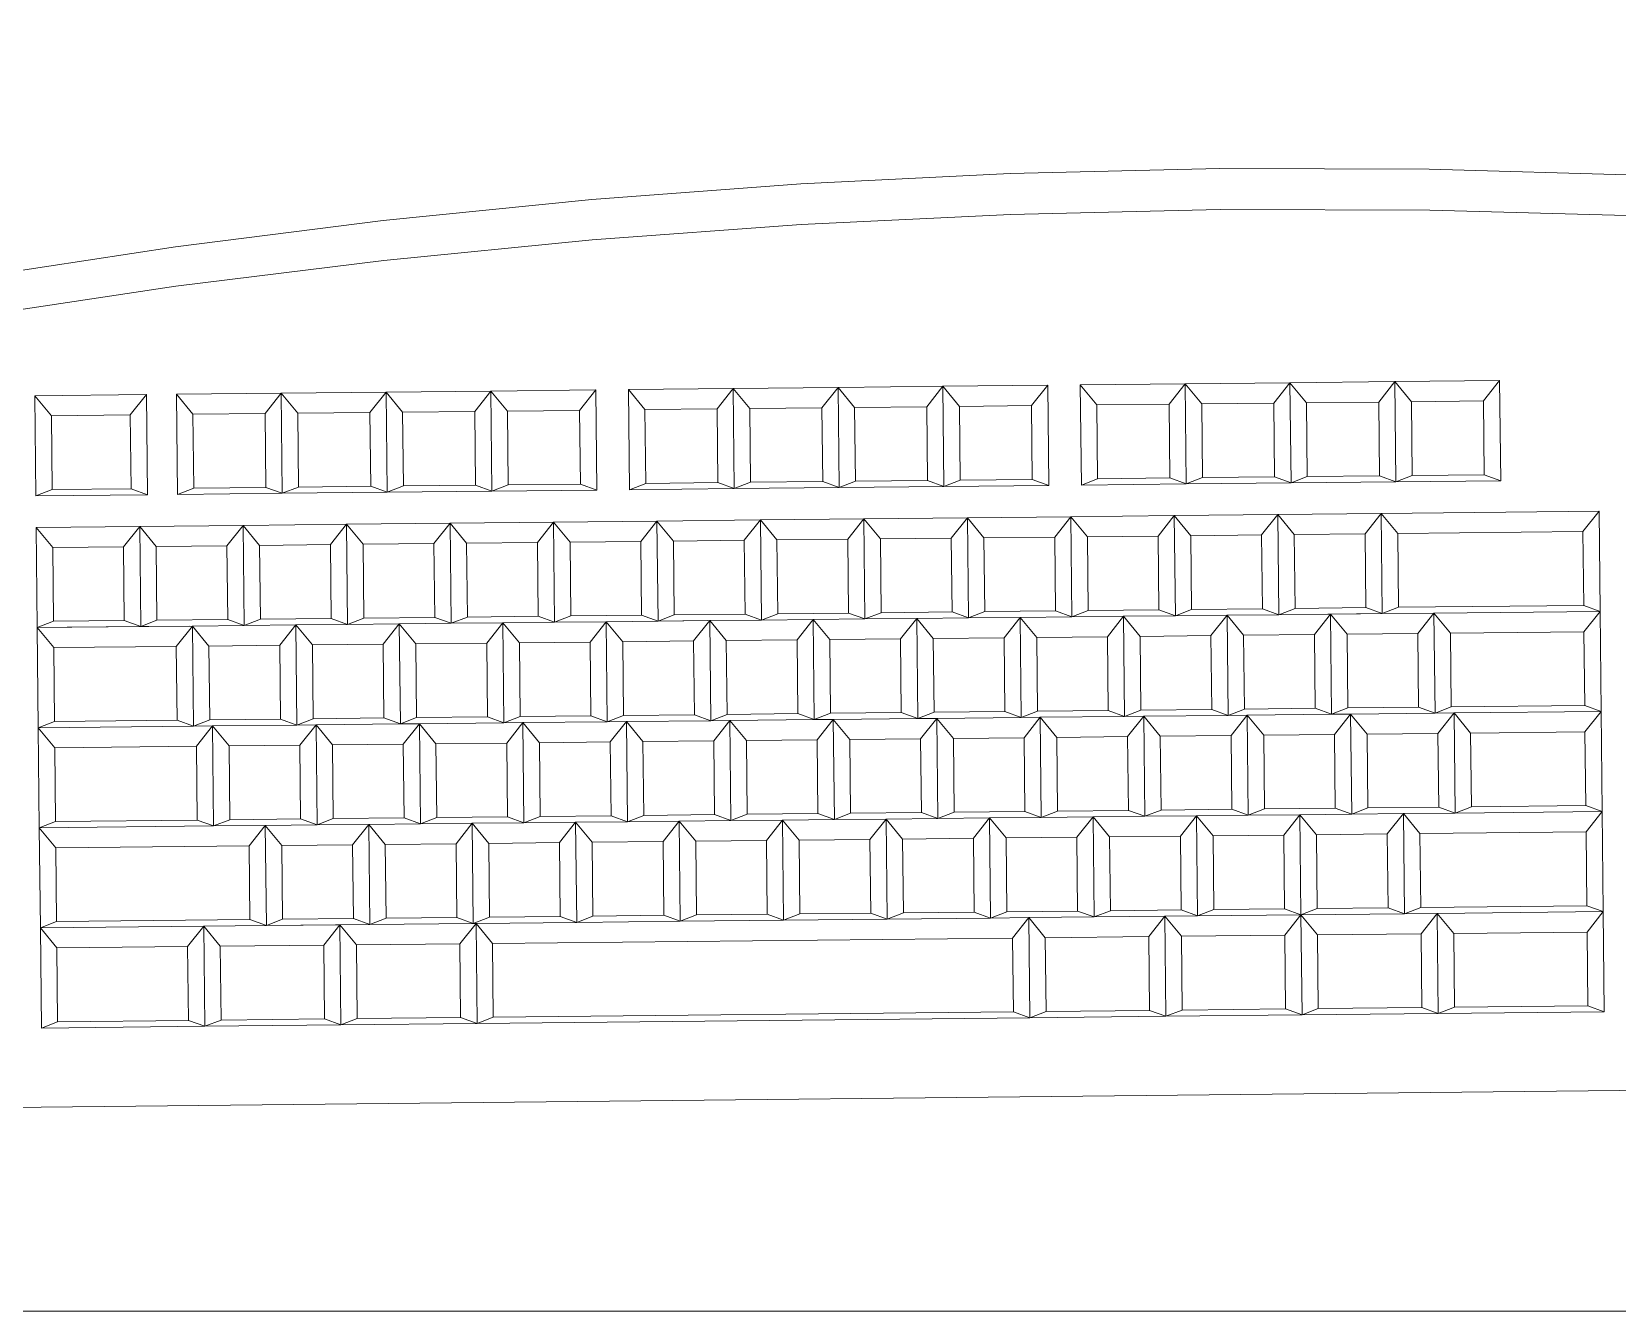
# Model space of a CAD drawing. Header units: millimetres. Extents: x 1 to 121, y 0 to 90.
# Drawn here: x 79.3715 to 79.6627, y 21.7386 to 21.9735 of the extents above; entities that cross this region are included whole.
import ezdxf

# ---------------------------------------------------------------- set-up
doc = ezdxf.new("R2010")
doc.units = ezdxf.units.MM
doc.layers.add('Equipamiento SR', color=23, linetype='Continuous', lineweight=0)
doc.layers.add('Mobiliario interno', color=251, linetype='Continuous', lineweight=0)

# ---------------------------------------------------------------- blocks, each defined once
blk = doc.blocks.new('A$C72280CEE')
at = {"layer": 'Mobiliario interno'}
for p, q in [((0.45349, 0.60486), (0.00551, 0.6002)), ((0.21615, 0.58788), (0.24115, 0.58814)), ((0.24115, 0.58814), (0.23816, 0.58699)), ((0.24115, 0.58814), (0.26615, 0.5884)), ((0.24115, 0.58814), (0.24134, 0.56977)), ((0.24115, 0.58814), (0.24416, 0.58705)), ((0.26615, 0.5884), (0.26316, 0.58725)), ((0.26615, 0.5884), (0.36764, 0.58946)), ((0.26615, 0.5884), (0.26634, 0.57003)), ((0.26615, 0.5884), (0.26916, 0.58731)), ((0.26916, 0.58731), (0.36465, 0.5883)), ((0.36764, 0.58946), (0.36465, 0.5883)), ((0.3648, 0.57476), (0.36465, 0.5883)), ((0.36764, 0.58946), (0.39264, 0.58972)), ((0.36783, 0.57108), (0.36764, 0.58946)), ((0.36764, 0.58946), (0.37065, 0.58836)), ((0.37065, 0.58836), (0.38965, 0.58856)), ((0.37079, 0.57482), (0.37065, 0.58836)), ((0.39264, 0.58972), (0.38965, 0.58856)), ((0.38965, 0.58856), (0.38979, 0.57502)), ((0.39264, 0.58972), (0.41764, 0.58998)), ((0.39264, 0.58972), (0.39283, 0.57134)), ((0.39264, 0.58972), (0.39565, 0.58862)), ((0.39565, 0.58862), (0.41465, 0.58882)), ((0.39579, 0.57508), (0.39565, 0.58862)), ((0.41764, 0.58998), (0.41465, 0.58882)), ((0.41465, 0.58882), (0.41479, 0.57528)), ((0.41764, 0.58998), (0.44764, 0.59029)), ((0.41783, 0.5716), (0.41764, 0.58998)), ((0.41764, 0.58998), (0.42065, 0.58888)), ((0.42065, 0.58888), (0.44465, 0.58913)), ((0.42079, 0.57534), (0.42065, 0.58888)), ((0.44764, 0.59029), (0.44465, 0.58913)), ((0.44465, 0.58913), (0.44479, 0.57559)), ((0.44764, 0.59029), (0.44783, 0.57191)), ((0.16065, 0.58731), (0.19115, 0.58762)), ((0.16084, 0.56893), (0.16065, 0.58731)), ((0.16065, 0.58731), (0.16367, 0.58621)), ((0.16367, 0.58621), (0.18816, 0.58647)), ((0.16381, 0.57267), (0.16367, 0.58621)), ((0.19115, 0.58762), (0.18816, 0.58647)), ((0.18816, 0.58647), (0.1883, 0.57293)), ((0.19115, 0.58762), (0.21615, 0.58788)), ((0.19134, 0.56925), (0.19115, 0.58762)), ((0.19115, 0.58762), (0.19416, 0.58653)), ((0.19416, 0.58653), (0.21316, 0.58673)), ((0.1943, 0.57299), (0.19416, 0.58653)), ((0.21615, 0.58788), (0.21316, 0.58673)), ((0.21316, 0.58673), (0.2133, 0.57319)), ((0.21615, 0.58788), (0.21634, 0.56951)), ((0.21615, 0.58788), (0.21916, 0.58679)), ((0.21916, 0.58679), (0.23816, 0.58699)), ((0.2193, 0.57325), (0.21916, 0.58679)), ((0.23816, 0.58699), (0.2383, 0.57345)), ((0.24416, 0.58705), (0.26316, 0.58725)), ((0.2443, 0.57351), (0.24416, 0.58705)), ((0.26316, 0.58725), (0.2633, 0.57371)), ((0.2693, 0.57377), (0.26916, 0.58731)), ((0.2443, 0.57351), (0.2633, 0.57371)), ((0.26634, 0.57003), (0.2633, 0.57371)), ((0.26634, 0.57003), (0.2693, 0.57377)), ((0.2693, 0.57377), (0.3648, 0.57476)), ((0.36783, 0.57108), (0.3648, 0.57476)), ((0.36783, 0.57108), (0.37079, 0.57482)), ((0.37079, 0.57482), (0.38979, 0.57502)), ((0.39283, 0.57134), (0.38979, 0.57502)), ((0.39283, 0.57134), (0.39579, 0.57508)), ((0.39579, 0.57508), (0.41479, 0.57528)), ((0.41783, 0.5716), (0.41479, 0.57528)), ((0.41783, 0.5716), (0.42079, 0.57534)), ((0.42079, 0.57534), (0.44479, 0.57559)), ((0.44783, 0.57191), (0.44479, 0.57559)), ((0.16084, 0.56893), (0.16381, 0.57267)), ((0.16381, 0.57267), (0.1883, 0.57293)), ((0.19134, 0.56925), (0.1883, 0.57293)), ((0.19134, 0.56925), (0.1943, 0.57299)), ((0.1943, 0.57299), (0.2133, 0.57319)), ((0.21634, 0.56951), (0.2133, 0.57319)), ((0.21634, 0.56951), (0.2193, 0.57325)), ((0.2193, 0.57325), (0.2383, 0.57345)), ((0.24134, 0.56977), (0.2383, 0.57345)), ((0.24134, 0.56977), (0.2443, 0.57351)), ((0.31134, 0.57049), (0.33034, 0.57069)), ((0.33034, 0.57069), (0.32735, 0.56954)), ((0.33034, 0.57069), (0.34933, 0.57089)), ((0.33034, 0.57069), (0.33053, 0.55232)), ((0.33034, 0.57069), (0.33335, 0.5696)), ((0.34933, 0.57089), (0.34635, 0.56973)), ((0.34933, 0.57089), (0.36783, 0.57108)), ((0.34933, 0.57089), (0.34953, 0.55251)), ((0.34933, 0.57089), (0.35235, 0.5698)), ((0.36833, 0.57109), (0.36535, 0.56993)), ((0.36783, 0.57108), (0.36833, 0.57109)), ((0.36833, 0.57109), (0.38733, 0.57128)), ((0.36852, 0.55271), (0.36833, 0.57109)), ((0.36833, 0.57109), (0.37135, 0.56999)), ((0.38733, 0.57128), (0.38434, 0.57013)), ((0.38733, 0.57128), (0.40633, 0.57148)), ((0.38733, 0.57128), (0.39283, 0.57134)), ((0.38752, 0.55291), (0.38733, 0.57128)), ((0.38733, 0.57128), (0.39034, 0.57019)), ((0.40633, 0.57148), (0.39283, 0.57134)), ((0.40633, 0.57148), (0.40334, 0.57033)), ((0.40633, 0.57148), (0.41783, 0.5716)), ((0.40633, 0.57148), (0.40652, 0.55311)), ((0.40633, 0.57148), (0.40934, 0.57039)), ((0.40934, 0.57039), (0.44484, 0.57076)), ((0.44783, 0.57191), (0.41783, 0.5716)), ((0.44783, 0.57191), (0.44484, 0.57076)), ((0.44484, 0.57076), (0.44498, 0.55722)), ((0.44783, 0.57191), (0.44802, 0.55354)), ((0.19134, 0.56925), (0.16084, 0.56893)), ((0.16104, 0.55055), (0.16084, 0.56893)), ((0.16084, 0.56893), (0.16386, 0.56784)), ((0.16386, 0.56784), (0.19435, 0.56815)), ((0.164, 0.5543), (0.16386, 0.56784)), ((0.19134, 0.56925), (0.19734, 0.56931)), ((0.19734, 0.56931), (0.19435, 0.56815)), ((0.19435, 0.56815), (0.1945, 0.55461)), ((0.19734, 0.56931), (0.21634, 0.56951)), ((0.19753, 0.55093), (0.19734, 0.56931)), ((0.19734, 0.56931), (0.20035, 0.56822)), ((0.20035, 0.56822), (0.21335, 0.56835)), ((0.2005, 0.55467), (0.20035, 0.56822)), ((0.21634, 0.56951), (0.21335, 0.56835)), ((0.21335, 0.56835), (0.21349, 0.55481)), ((0.23534, 0.5697), (0.21634, 0.56951)), ((0.21653, 0.55113), (0.21634, 0.56951)), ((0.21634, 0.56951), (0.21935, 0.56841)), ((0.21935, 0.56841), (0.23235, 0.56855)), ((0.21949, 0.55487), (0.21935, 0.56841)), ((0.23534, 0.5697), (0.23235, 0.56855)), ((0.23235, 0.56855), (0.23249, 0.55501)), ((0.23534, 0.5697), (0.24134, 0.56977)), ((0.23534, 0.5697), (0.23553, 0.55133)), ((0.23534, 0.5697), (0.23835, 0.56861)), ((0.23835, 0.56861), (0.25135, 0.56875)), ((0.23849, 0.55507), (0.23835, 0.56861)), ((0.24134, 0.56977), (0.25434, 0.5699)), ((0.25434, 0.5699), (0.25135, 0.56875)), ((0.25135, 0.56875), (0.25149, 0.5552)), ((0.25434, 0.5699), (0.26634, 0.57003)), ((0.25453, 0.55153), (0.25434, 0.5699)), ((0.25434, 0.5699), (0.25735, 0.56881)), ((0.25735, 0.56881), (0.27035, 0.56894)), ((0.25749, 0.55527), (0.25735, 0.56881)), ((0.26634, 0.57003), (0.27334, 0.5701)), ((0.27334, 0.5701), (0.27035, 0.56894)), ((0.27035, 0.56894), (0.27049, 0.5554)), ((0.27334, 0.5701), (0.29234, 0.5703)), ((0.27353, 0.55172), (0.27334, 0.5701)), ((0.27334, 0.5701), (0.27635, 0.56901)), ((0.27635, 0.56901), (0.28935, 0.56914)), ((0.27649, 0.55546), (0.27635, 0.56901)), ((0.29234, 0.5703), (0.28935, 0.56914)), ((0.28935, 0.56914), (0.28949, 0.5556)), ((0.29234, 0.5703), (0.31134, 0.57049)), ((0.29253, 0.55192), (0.29234, 0.5703)), ((0.29234, 0.5703), (0.29535, 0.5692)), ((0.29535, 0.5692), (0.30835, 0.56934)), ((0.29549, 0.55566), (0.29535, 0.5692)), ((0.31134, 0.57049), (0.30835, 0.56934)), ((0.30835, 0.56934), (0.30849, 0.5558)), ((0.31153, 0.55212), (0.31134, 0.57049)), ((0.31134, 0.57049), (0.31435, 0.5694)), ((0.31435, 0.5694), (0.32735, 0.56954)), ((0.31449, 0.55586), (0.31435, 0.5694)), ((0.32735, 0.56954), (0.32749, 0.55599)), ((0.33335, 0.5696), (0.34635, 0.56973)), ((0.33349, 0.55606), (0.33335, 0.5696)), ((0.34635, 0.56973), (0.34649, 0.55619)), ((0.35235, 0.5698), (0.36535, 0.56993)), ((0.35249, 0.55625), (0.35235, 0.5698)), ((0.36535, 0.56993), (0.36549, 0.55639)), ((0.37135, 0.56999), (0.38434, 0.57013)), ((0.37149, 0.55645), (0.37135, 0.56999)), ((0.38434, 0.57013), (0.38449, 0.55659)), ((0.39034, 0.57019), (0.40334, 0.57033)), ((0.39048, 0.55665), (0.39034, 0.57019)), ((0.40334, 0.57033), (0.40348, 0.55678)), ((0.40948, 0.55685), (0.40934, 0.57039)), ((0.33349, 0.55606), (0.34649, 0.55619)), ((0.34953, 0.55251), (0.34649, 0.55619)), ((0.34953, 0.55251), (0.35249, 0.55625)), ((0.35249, 0.55625), (0.36549, 0.55639)), ((0.36852, 0.55271), (0.36549, 0.55639)), ((0.36852, 0.55271), (0.37149, 0.55645)), ((0.37149, 0.55645), (0.38449, 0.55659)), ((0.38752, 0.55291), (0.38449, 0.55659)), ((0.38752, 0.55291), (0.39048, 0.55665)), ((0.39048, 0.55665), (0.40348, 0.55678)), ((0.40652, 0.55311), (0.40348, 0.55678)), ((0.40652, 0.55311), (0.40948, 0.55685)), ((0.40948, 0.55685), (0.44498, 0.55722)), ((0.44802, 0.55354), (0.44498, 0.55722)), ((0.16104, 0.55055), (0.164, 0.5543)), ((0.164, 0.5543), (0.1945, 0.55461)), ((0.19753, 0.55093), (0.1945, 0.55461)), ((0.19753, 0.55093), (0.2005, 0.55467)), ((0.2005, 0.55467), (0.21349, 0.55481)), ((0.21653, 0.55113), (0.21349, 0.55481)), ((0.21653, 0.55113), (0.21949, 0.55487)), ((0.21949, 0.55487), (0.23249, 0.55501)), ((0.23553, 0.55133), (0.23249, 0.55501)), ((0.23553, 0.55133), (0.23849, 0.55507)), ((0.23849, 0.55507), (0.25149, 0.5552)), ((0.25453, 0.55153), (0.25149, 0.5552)), ((0.25453, 0.55153), (0.25749, 0.55527)), ((0.25749, 0.55527), (0.27049, 0.5554)), ((0.27353, 0.55172), (0.27049, 0.5554)), ((0.27353, 0.55172), (0.27649, 0.55546)), ((0.27649, 0.55546), (0.28949, 0.5556)), ((0.29253, 0.55192), (0.28949, 0.5556)), ((0.29253, 0.55192), (0.29549, 0.55566)), ((0.29549, 0.55566), (0.30849, 0.5558)), ((0.31153, 0.55212), (0.30849, 0.5558)), ((0.31153, 0.55212), (0.31449, 0.55586)), ((0.31449, 0.55586), (0.32749, 0.55599)), ((0.33053, 0.55232), (0.32749, 0.55599)), ((0.33053, 0.55232), (0.33349, 0.55606)), ((0.41602, 0.5532), (0.40652, 0.55311)), ((0.41602, 0.5532), (0.41303, 0.55205)), ((0.44802, 0.55354), (0.41602, 0.5532)), ((0.41621, 0.53483), (0.41602, 0.5532)), ((0.41602, 0.5532), (0.41903, 0.55211)), ((0.44802, 0.55354), (0.44503, 0.55238)), ((0.44802, 0.55354), (0.44821, 0.53516)), ((0.18803, 0.55083), (0.16104, 0.55055)), ((0.16123, 0.53218), (0.16104, 0.55055)), ((0.16104, 0.55055), (0.16405, 0.54946)), ((0.18803, 0.55083), (0.18505, 0.54968)), ((0.19753, 0.55093), (0.18803, 0.55083)), ((0.18823, 0.53246), (0.18803, 0.55083)), ((0.18803, 0.55083), (0.19105, 0.54974)), ((0.20703, 0.55103), (0.19753, 0.55093)), ((0.20703, 0.55103), (0.20405, 0.54987)), ((0.20703, 0.55103), (0.21653, 0.55113)), ((0.20722, 0.53265), (0.20703, 0.55103)), ((0.20703, 0.55103), (0.21004, 0.54994)), ((0.21653, 0.55113), (0.22603, 0.55123)), ((0.22603, 0.55123), (0.22304, 0.55007)), ((0.22603, 0.55123), (0.23553, 0.55133)), ((0.22622, 0.53285), (0.22603, 0.55123)), ((0.22603, 0.55123), (0.22904, 0.55013)), ((0.24503, 0.55143), (0.23553, 0.55133)), ((0.24503, 0.55143), (0.24204, 0.55027)), ((0.24503, 0.55143), (0.25453, 0.55153)), ((0.24503, 0.55143), (0.24522, 0.53305)), ((0.24503, 0.55143), (0.24804, 0.55033)), ((0.24804, 0.55033), (0.26104, 0.55047)), ((0.24818, 0.53679), (0.24804, 0.55033)), ((0.26403, 0.55162), (0.25453, 0.55153)), ((0.26403, 0.55162), (0.26104, 0.55047)), ((0.26104, 0.55047), (0.26118, 0.53693)), ((0.26403, 0.55162), (0.27353, 0.55172)), ((0.26422, 0.53325), (0.26403, 0.55162)), ((0.26403, 0.55162), (0.26704, 0.55053)), ((0.26704, 0.55053), (0.28004, 0.55066)), ((0.26718, 0.53699), (0.26704, 0.55053)), ((0.28303, 0.55182), (0.27353, 0.55172)), ((0.28303, 0.55182), (0.28004, 0.55066)), ((0.28004, 0.55066), (0.28018, 0.53712)), ((0.28303, 0.55182), (0.29253, 0.55192)), ((0.28303, 0.55182), (0.28322, 0.53344)), ((0.28303, 0.55182), (0.28604, 0.55073)), ((0.28604, 0.55073), (0.29904, 0.55086)), ((0.28618, 0.53719), (0.28604, 0.55073)), ((0.30203, 0.55202), (0.29253, 0.55192)), ((0.30203, 0.55202), (0.29904, 0.55086)), ((0.29904, 0.55086), (0.29918, 0.53732)), ((0.31153, 0.55212), (0.30203, 0.55202)), ((0.30222, 0.53364), (0.30203, 0.55202)), ((0.30203, 0.55202), (0.30504, 0.55092)), ((0.30504, 0.55092), (0.31804, 0.55106)), ((0.30518, 0.53738), (0.30504, 0.55092)), ((0.32103, 0.55222), (0.31153, 0.55212)), ((0.32103, 0.55222), (0.31804, 0.55106)), ((0.31804, 0.55106), (0.31818, 0.53752)), ((0.33053, 0.55232), (0.32103, 0.55222)), ((0.32122, 0.53384), (0.32103, 0.55222)), ((0.32103, 0.55222), (0.32404, 0.55112)), ((0.32404, 0.55112), (0.33704, 0.55126)), ((0.32418, 0.53758), (0.32404, 0.55112)), ((0.34003, 0.55241), (0.33053, 0.55232)), ((0.34003, 0.55241), (0.33704, 0.55126)), ((0.33704, 0.55126), (0.33718, 0.53772)), ((0.34003, 0.55241), (0.34953, 0.55251)), ((0.34022, 0.53404), (0.34003, 0.55241)), ((0.34003, 0.55241), (0.34304, 0.55132)), ((0.34304, 0.55132), (0.35604, 0.55145)), ((0.34318, 0.53778), (0.34304, 0.55132)), ((0.35903, 0.55261), (0.34953, 0.55251)), ((0.35903, 0.55261), (0.35604, 0.55145)), ((0.35604, 0.55145), (0.35618, 0.53791)), ((0.36852, 0.55271), (0.35903, 0.55261)), ((0.35903, 0.55261), (0.35922, 0.53423)), ((0.35903, 0.55261), (0.36204, 0.55152)), ((0.36204, 0.55152), (0.37504, 0.55165)), ((0.36218, 0.53798), (0.36204, 0.55152)), ((0.37802, 0.55281), (0.36852, 0.55271)), ((0.37802, 0.55281), (0.37504, 0.55165)), ((0.37504, 0.55165), (0.37518, 0.53811)), ((0.38752, 0.55291), (0.37802, 0.55281)), ((0.37802, 0.55281), (0.37822, 0.53443)), ((0.37802, 0.55281), (0.38104, 0.55171)), ((0.38104, 0.55171), (0.39404, 0.55185)), ((0.38118, 0.53817), (0.38104, 0.55171)), ((0.39702, 0.55301), (0.38752, 0.55291)), ((0.39702, 0.55301), (0.39404, 0.55185)), ((0.39404, 0.55185), (0.39418, 0.53831)), ((0.40652, 0.55311), (0.39702, 0.55301)), ((0.39702, 0.55301), (0.39721, 0.53463)), ((0.39702, 0.55301), (0.40003, 0.55191)), ((0.40003, 0.55191), (0.41303, 0.55205)), ((0.40018, 0.53837), (0.40003, 0.55191)), ((0.41303, 0.55205), (0.41317, 0.53851)), ((0.41903, 0.55211), (0.44503, 0.55238)), ((0.41917, 0.53857), (0.41903, 0.55211)), ((0.44503, 0.55238), (0.44517, 0.53884)), ((0.16405, 0.54946), (0.18505, 0.54968)), ((0.16419, 0.53592), (0.16405, 0.54946)), ((0.18505, 0.54968), (0.18519, 0.53614)), ((0.19105, 0.54974), (0.20405, 0.54987)), ((0.19119, 0.5362), (0.19105, 0.54974)), ((0.20405, 0.54987), (0.20419, 0.53633)), ((0.21004, 0.54994), (0.22304, 0.55007)), ((0.21019, 0.5364), (0.21004, 0.54994)), ((0.22304, 0.55007), (0.22319, 0.53653)), ((0.22904, 0.55013), (0.24204, 0.55027)), ((0.22918, 0.53659), (0.22904, 0.55013)), ((0.24204, 0.55027), (0.24218, 0.53673)), ((0.41917, 0.53857), (0.44517, 0.53884)), ((0.44821, 0.53516), (0.44517, 0.53884)), ((0.16123, 0.53218), (0.16419, 0.53592)), ((0.16419, 0.53592), (0.18519, 0.53614)), ((0.18823, 0.53246), (0.18519, 0.53614)), ((0.18823, 0.53246), (0.19119, 0.5362)), ((0.19119, 0.5362), (0.20419, 0.53633)), ((0.20722, 0.53265), (0.20419, 0.53633)), ((0.20722, 0.53265), (0.21019, 0.5364)), ((0.21019, 0.5364), (0.22319, 0.53653)), ((0.22622, 0.53285), (0.22319, 0.53653)), ((0.22622, 0.53285), (0.22918, 0.53659)), ((0.22918, 0.53659), (0.24218, 0.53673)), ((0.24522, 0.53305), (0.24218, 0.53673)), ((0.24522, 0.53305), (0.24818, 0.53679)), ((0.24818, 0.53679), (0.26118, 0.53693)), ((0.26422, 0.53325), (0.26118, 0.53693)), ((0.26422, 0.53325), (0.26718, 0.53699)), ((0.26718, 0.53699), (0.28018, 0.53712)), ((0.28322, 0.53344), (0.28018, 0.53712)), ((0.28322, 0.53344), (0.28618, 0.53719)), ((0.28618, 0.53719), (0.29918, 0.53732)), ((0.30222, 0.53364), (0.29918, 0.53732)), ((0.30222, 0.53364), (0.30518, 0.53738)), ((0.30518, 0.53738), (0.31818, 0.53752)), ((0.32122, 0.53384), (0.31818, 0.53752)), ((0.32122, 0.53384), (0.32418, 0.53758)), ((0.32418, 0.53758), (0.33718, 0.53772)), ((0.34022, 0.53404), (0.33718, 0.53772)), ((0.34022, 0.53404), (0.34318, 0.53778)), ((0.34318, 0.53778), (0.35618, 0.53791)), ((0.35922, 0.53423), (0.35618, 0.53791)), ((0.35922, 0.53423), (0.36218, 0.53798)), ((0.36218, 0.53798), (0.37518, 0.53811)), ((0.37822, 0.53443), (0.37518, 0.53811)), ((0.37822, 0.53443), (0.38118, 0.53817)), ((0.38118, 0.53817), (0.39418, 0.53831)), ((0.39721, 0.53463), (0.39418, 0.53831)), ((0.39721, 0.53463), (0.40018, 0.53837)), ((0.40018, 0.53837), (0.41317, 0.53851)), ((0.41621, 0.53483), (0.41317, 0.53851)), ((0.41621, 0.53483), (0.41917, 0.53857)), ((0.22622, 0.53285), (0.21072, 0.53269)), ((0.22972, 0.53289), (0.22622, 0.53285)), ((0.22972, 0.53289), (0.22674, 0.53173)), ((0.24522, 0.53305), (0.22972, 0.53289)), ((0.22972, 0.53289), (0.22991, 0.51451)), ((0.22972, 0.53289), (0.23273, 0.53179)), ((0.24872, 0.53309), (0.24522, 0.53305)), ((0.24872, 0.53309), (0.24573, 0.53193)), ((0.26422, 0.53325), (0.24872, 0.53309)), ((0.24872, 0.53309), (0.24891, 0.51471)), ((0.24872, 0.53309), (0.25173, 0.53199)), ((0.26772, 0.53328), (0.26422, 0.53325)), ((0.26772, 0.53328), (0.26473, 0.53213)), ((0.26772, 0.53328), (0.28322, 0.53344)), ((0.26791, 0.51491), (0.26772, 0.53328)), ((0.26772, 0.53328), (0.27073, 0.53219)), ((0.28322, 0.53344), (0.28672, 0.53348)), ((0.28372, 0.53345), (0.28672, 0.53348)), ((0.28672, 0.53348), (0.28373, 0.53232)), ((0.30222, 0.53364), (0.28672, 0.53348)), ((0.28672, 0.53348), (0.28691, 0.5151)), ((0.28672, 0.53348), (0.28973, 0.53239)), ((0.30572, 0.53368), (0.30222, 0.53364)), ((0.30572, 0.53368), (0.30273, 0.53252)), ((0.32122, 0.53384), (0.30572, 0.53368)), ((0.30591, 0.5153), (0.30572, 0.53368)), ((0.30572, 0.53368), (0.30873, 0.53258)), ((0.32122, 0.53384), (0.32472, 0.53388)), ((0.32472, 0.53388), (0.32173, 0.53272)), ((0.32472, 0.53388), (0.34022, 0.53404)), ((0.32491, 0.5155), (0.32472, 0.53388)), ((0.32472, 0.53388), (0.32773, 0.53278)), ((0.32773, 0.53278), (0.34073, 0.53292)), ((0.34372, 0.53407), (0.34022, 0.53404)), ((0.34372, 0.53407), (0.34073, 0.53292)), ((0.34073, 0.53292), (0.34087, 0.51938)), ((0.35922, 0.53423), (0.34372, 0.53407)), ((0.34372, 0.53407), (0.34391, 0.5157)), ((0.34372, 0.53407), (0.34673, 0.53298)), ((0.34673, 0.53298), (0.35973, 0.53311)), ((0.34687, 0.51944), (0.34673, 0.53298)), ((0.36272, 0.53427), (0.35922, 0.53423)), ((0.36272, 0.53427), (0.35973, 0.53311)), ((0.35973, 0.53311), (0.35987, 0.51957)), ((0.36272, 0.53427), (0.37822, 0.53443)), ((0.36291, 0.51589), (0.36272, 0.53427)), ((0.36272, 0.53427), (0.36573, 0.53318)), ((0.36573, 0.53318), (0.37873, 0.53331)), ((0.36587, 0.51964), (0.36573, 0.53318)), ((0.38172, 0.53447), (0.37822, 0.53443)), ((0.38172, 0.53447), (0.37873, 0.53331)), ((0.37873, 0.53331), (0.37887, 0.51977)), ((0.39721, 0.53463), (0.38172, 0.53447)), ((0.38191, 0.51609), (0.38172, 0.53447)), ((0.38172, 0.53447), (0.38473, 0.53337)), ((0.38473, 0.53337), (0.39773, 0.53351)), ((0.38487, 0.51983), (0.38473, 0.53337)), ((0.40071, 0.53467), (0.39721, 0.53463)), ((0.40071, 0.53467), (0.39773, 0.53351)), ((0.39773, 0.53351), (0.39787, 0.51997)), ((0.40071, 0.53467), (0.41621, 0.53483)), ((0.40091, 0.51629), (0.40071, 0.53467)), ((0.40071, 0.53467), (0.40373, 0.53357)), ((0.40373, 0.53357), (0.41672, 0.53371)), ((0.40387, 0.52003), (0.40373, 0.53357)), ((0.41621, 0.53483), (0.41971, 0.53486)), ((0.41971, 0.53486), (0.41672, 0.53371)), ((0.41672, 0.53371), (0.41687, 0.52017)), ((0.41971, 0.53486), (0.44821, 0.53516)), ((0.4199, 0.51649), (0.41971, 0.53486)), ((0.41971, 0.53486), (0.42272, 0.53377)), ((0.42272, 0.53377), (0.44522, 0.534)), ((0.42287, 0.52023), (0.42272, 0.53377)), ((0.44821, 0.53516), (0.44522, 0.534)), ((0.44522, 0.534), (0.44536, 0.52046)), ((0.44821, 0.53516), (0.4484, 0.51678)), ((0.18823, 0.53246), (0.16123, 0.53218)), ((0.16142, 0.5138), (0.16123, 0.53218)), ((0.16123, 0.53218), (0.16424, 0.53108)), ((0.16424, 0.53108), (0.18874, 0.53134)), ((0.16438, 0.51754), (0.16424, 0.53108)), ((0.19173, 0.53249), (0.18823, 0.53246)), ((0.19173, 0.53249), (0.18874, 0.53134)), ((0.18874, 0.53134), (0.18888, 0.5178)), ((0.20722, 0.53265), (0.19173, 0.53249)), ((0.19192, 0.51412), (0.19173, 0.53249)), ((0.19173, 0.53249), (0.19474, 0.5314)), ((0.19474, 0.5314), (0.20774, 0.53153)), ((0.19488, 0.51786), (0.19474, 0.5314)), ((0.20722, 0.53265), (0.21072, 0.53269)), ((0.21072, 0.53269), (0.20774, 0.53153)), ((0.20774, 0.53153), (0.20788, 0.51799)), ((0.21092, 0.51431), (0.21072, 0.53269)), ((0.21072, 0.53269), (0.21374, 0.5316)), ((0.21374, 0.5316), (0.22674, 0.53173)), ((0.21388, 0.51806), (0.21374, 0.5316)), ((0.22674, 0.53173), (0.22688, 0.51819)), ((0.23273, 0.53179), (0.24573, 0.53193)), ((0.23288, 0.51825), (0.23273, 0.53179)), ((0.24573, 0.53193), (0.24587, 0.51839)), ((0.25173, 0.53199), (0.26473, 0.53213)), ((0.25187, 0.51845), (0.25173, 0.53199)), ((0.26473, 0.53213), (0.26487, 0.51859)), ((0.27073, 0.53219), (0.28373, 0.53232)), ((0.27087, 0.51865), (0.27073, 0.53219)), ((0.28373, 0.53232), (0.28387, 0.51878)), ((0.28973, 0.53239), (0.30273, 0.53252)), ((0.28987, 0.51885), (0.28973, 0.53239)), ((0.30273, 0.53252), (0.30287, 0.51898)), ((0.30873, 0.53258), (0.32173, 0.53272)), ((0.30887, 0.51904), (0.30873, 0.53258)), ((0.32173, 0.53272), (0.32187, 0.51918)), ((0.32787, 0.51924), (0.32773, 0.53278)), ((0.23288, 0.51825), (0.24587, 0.51839)), ((0.24891, 0.51471), (0.24587, 0.51839)), ((0.24891, 0.51471), (0.25187, 0.51845)), ((0.25187, 0.51845), (0.26487, 0.51859)), ((0.26791, 0.51491), (0.26487, 0.51859)), ((0.26791, 0.51491), (0.27087, 0.51865)), ((0.27087, 0.51865), (0.28387, 0.51878)), ((0.28691, 0.5151), (0.28387, 0.51878)), ((0.28691, 0.5151), (0.28987, 0.51885)), ((0.28987, 0.51885), (0.30287, 0.51898)), ((0.30591, 0.5153), (0.30287, 0.51898)), ((0.30591, 0.5153), (0.30887, 0.51904)), ((0.30887, 0.51904), (0.32187, 0.51918)), ((0.32491, 0.5155), (0.32187, 0.51918)), ((0.32491, 0.5155), (0.32787, 0.51924)), ((0.32787, 0.51924), (0.34087, 0.51938)), ((0.34391, 0.5157), (0.34087, 0.51938)), ((0.34391, 0.5157), (0.34687, 0.51944)), ((0.34687, 0.51944), (0.35987, 0.51957)), ((0.36291, 0.51589), (0.35987, 0.51957)), ((0.36291, 0.51589), (0.36587, 0.51964)), ((0.36587, 0.51964), (0.37887, 0.51977)), ((0.38191, 0.51609), (0.37887, 0.51977)), ((0.38191, 0.51609), (0.38487, 0.51983)), ((0.38487, 0.51983), (0.39787, 0.51997)), ((0.40091, 0.51629), (0.39787, 0.51997)), ((0.40091, 0.51629), (0.40387, 0.52003)), ((0.40387, 0.52003), (0.41687, 0.52017)), ((0.4199, 0.51649), (0.41687, 0.52017)), ((0.4199, 0.51649), (0.42287, 0.52023)), ((0.42287, 0.52023), (0.44536, 0.52046)), ((0.4484, 0.51678), (0.44536, 0.52046)), ((0.16142, 0.5138), (0.16438, 0.51754)), ((0.16438, 0.51754), (0.18888, 0.5178)), ((0.19192, 0.51412), (0.18888, 0.5178)), ((0.19192, 0.51412), (0.19488, 0.51786)), ((0.19488, 0.51786), (0.20788, 0.51799)), ((0.21092, 0.51431), (0.20788, 0.51799)), ((0.21092, 0.51431), (0.21388, 0.51806)), ((0.21388, 0.51806), (0.22688, 0.51819)), ((0.22991, 0.51451), (0.22688, 0.51819)), ((0.22991, 0.51451), (0.23288, 0.51825)), ((0.30591, 0.5153), (0.31541, 0.5154)), ((0.31541, 0.5154), (0.31242, 0.51424)), ((0.32491, 0.5155), (0.31541, 0.5154)), ((0.3156, 0.49702), (0.31541, 0.5154)), ((0.31541, 0.5154), (0.31842, 0.51431)), ((0.32491, 0.5155), (0.33441, 0.5156)), ((0.33441, 0.5156), (0.32541, 0.5155)), ((0.33441, 0.5156), (0.33142, 0.51444)), ((0.34391, 0.5157), (0.33441, 0.5156)), ((0.33441, 0.5156), (0.3346, 0.49722)), ((0.33441, 0.5156), (0.33742, 0.5145)), ((0.35341, 0.51579), (0.34391, 0.5157)), ((0.35341, 0.51579), (0.35042, 0.51464)), ((0.36291, 0.51589), (0.35341, 0.51579)), ((0.35341, 0.51579), (0.3536, 0.49742)), ((0.35341, 0.51579), (0.35642, 0.5147)), ((0.37241, 0.51599), (0.36291, 0.51589)), ((0.37241, 0.51599), (0.36942, 0.51484)), ((0.38191, 0.51609), (0.37241, 0.51599)), ((0.3726, 0.49762), (0.37241, 0.51599)), ((0.37241, 0.51599), (0.37542, 0.5149)), ((0.39141, 0.51619), (0.38191, 0.51609)), ((0.39141, 0.51619), (0.38842, 0.51503)), ((0.40091, 0.51629), (0.39141, 0.51619)), ((0.3916, 0.49781), (0.39141, 0.51619)), ((0.39141, 0.51619), (0.39442, 0.5151)), ((0.4104, 0.51639), (0.40091, 0.51629)), ((0.4104, 0.51639), (0.40742, 0.51523)), ((0.4199, 0.51649), (0.4104, 0.51639)), ((0.4104, 0.51639), (0.4106, 0.49801)), ((0.4104, 0.51639), (0.41342, 0.51529)), ((0.41342, 0.51529), (0.42642, 0.51543)), ((0.4294, 0.51658), (0.4199, 0.51649)), ((0.4204, 0.51649), (0.4429, 0.51673)), ((0.4294, 0.51658), (0.42642, 0.51543)), ((0.42642, 0.51543), (0.42656, 0.50189)), ((0.4294, 0.51658), (0.4484, 0.51678)), ((0.42959, 0.49821), (0.4294, 0.51658)), ((0.4294, 0.51658), (0.43242, 0.51549)), ((0.43242, 0.51549), (0.44541, 0.51563)), ((0.43256, 0.50195), (0.43242, 0.51549)), ((0.4484, 0.51678), (0.44541, 0.51563)), ((0.44541, 0.51563), (0.44556, 0.50208)), ((0.4484, 0.51678), (0.44859, 0.49841)), ((0.19192, 0.51412), (0.16142, 0.5138)), ((0.16161, 0.49542), (0.16142, 0.5138)), ((0.16142, 0.5138), (0.16443, 0.5127)), ((0.16443, 0.5127), (0.19843, 0.51306)), ((0.16457, 0.49916), (0.16443, 0.5127)), ((0.19192, 0.51412), (0.20142, 0.51421)), ((0.20142, 0.51421), (0.19843, 0.51306)), ((0.19843, 0.51306), (0.19857, 0.49952)), ((0.20142, 0.51421), (0.21092, 0.51431)), ((0.20161, 0.49584), (0.20142, 0.51421)), ((0.20142, 0.51421), (0.20443, 0.51312)), ((0.20443, 0.51312), (0.21743, 0.51326)), ((0.20457, 0.49958), (0.20443, 0.51312)), ((0.20542, 0.51426), (0.21092, 0.51431)), ((0.21092, 0.51431), (0.22041, 0.51441)), ((0.21092, 0.51431), (0.21142, 0.51432)), ((0.22041, 0.51441), (0.21743, 0.51326)), ((0.21743, 0.51326), (0.21757, 0.49971)), ((0.22991, 0.51451), (0.22041, 0.51441)), ((0.22041, 0.51441), (0.22061, 0.49604)), ((0.22041, 0.51441), (0.22343, 0.51332)), ((0.22343, 0.51332), (0.23643, 0.51345)), ((0.22357, 0.49978), (0.22343, 0.51332)), ((0.22991, 0.51451), (0.23941, 0.51461)), ((0.23941, 0.51461), (0.23643, 0.51345)), ((0.23643, 0.51345), (0.23657, 0.49991)), ((0.24891, 0.51471), (0.23941, 0.51461)), ((0.23941, 0.51461), (0.2396, 0.49623)), ((0.23941, 0.51461), (0.24243, 0.51352)), ((0.24243, 0.51352), (0.25542, 0.51365)), ((0.24257, 0.49997), (0.24243, 0.51352)), ((0.24891, 0.51471), (0.25841, 0.51481)), ((0.25841, 0.51481), (0.25542, 0.51365)), ((0.25542, 0.51365), (0.25557, 0.50011)), ((0.26791, 0.51491), (0.25841, 0.51481)), ((0.25841, 0.51481), (0.2586, 0.49643)), ((0.25841, 0.51481), (0.26142, 0.51371)), ((0.26142, 0.51371), (0.27442, 0.51385)), ((0.26157, 0.50017), (0.26142, 0.51371)), ((0.26791, 0.51491), (0.27741, 0.515)), ((0.27741, 0.515), (0.27442, 0.51385)), ((0.27442, 0.51385), (0.27456, 0.50031)), ((0.28691, 0.5151), (0.27741, 0.515)), ((0.2776, 0.49663), (0.27741, 0.515)), ((0.27741, 0.515), (0.28042, 0.51391)), ((0.28042, 0.51391), (0.29342, 0.51405)), ((0.28056, 0.50037), (0.28042, 0.51391)), ((0.28691, 0.5151), (0.29641, 0.5152)), ((0.29641, 0.5152), (0.29342, 0.51405)), ((0.29342, 0.51405), (0.29356, 0.5005)), ((0.29641, 0.5152), (0.30591, 0.5153)), ((0.2966, 0.49683), (0.29641, 0.5152)), ((0.29641, 0.5152), (0.29942, 0.51411)), ((0.29942, 0.51411), (0.31242, 0.51424)), ((0.29956, 0.50057), (0.29942, 0.51411)), ((0.31242, 0.51424), (0.31256, 0.5007)), ((0.31842, 0.51431), (0.33142, 0.51444)), ((0.31856, 0.50076), (0.31842, 0.51431)), ((0.33142, 0.51444), (0.33156, 0.5009)), ((0.33742, 0.5145), (0.35042, 0.51464)), ((0.33756, 0.50096), (0.33742, 0.5145)), ((0.35042, 0.51464), (0.35056, 0.5011)), ((0.35642, 0.5147), (0.36942, 0.51484)), ((0.35656, 0.50116), (0.35642, 0.5147)), ((0.36942, 0.51484), (0.36956, 0.50129)), ((0.37542, 0.5149), (0.38842, 0.51503)), ((0.37556, 0.50136), (0.37542, 0.5149)), ((0.38842, 0.51503), (0.38856, 0.50149)), ((0.39442, 0.5151), (0.40742, 0.51523)), ((0.39456, 0.50155), (0.39442, 0.5151)), ((0.40742, 0.51523), (0.40756, 0.50169)), ((0.41356, 0.50175), (0.41342, 0.51529)), ((0.31856, 0.50076), (0.33156, 0.5009)), ((0.3346, 0.49722), (0.33156, 0.5009)), ((0.3346, 0.49722), (0.33756, 0.50096)), ((0.33756, 0.50096), (0.35056, 0.5011)), ((0.3536, 0.49742), (0.35056, 0.5011)), ((0.3536, 0.49742), (0.35656, 0.50116)), ((0.35656, 0.50116), (0.36956, 0.50129)), ((0.3726, 0.49762), (0.36956, 0.50129)), ((0.3726, 0.49762), (0.37556, 0.50136)), ((0.37556, 0.50136), (0.38856, 0.50149)), ((0.3916, 0.49781), (0.38856, 0.50149)), ((0.3916, 0.49781), (0.39456, 0.50155)), ((0.39456, 0.50155), (0.40756, 0.50169)), ((0.4106, 0.49801), (0.40756, 0.50169)), ((0.4106, 0.49801), (0.41356, 0.50175)), ((0.41356, 0.50175), (0.42656, 0.50189)), ((0.42959, 0.49821), (0.42656, 0.50189)), ((0.42959, 0.49821), (0.43256, 0.50195)), ((0.43256, 0.50195), (0.44556, 0.50208)), ((0.44859, 0.49841), (0.44556, 0.50208)), ((0.16161, 0.49542), (0.16457, 0.49916)), ((0.16457, 0.49916), (0.19857, 0.49952)), ((0.20161, 0.49584), (0.19857, 0.49952)), ((0.20161, 0.49584), (0.20457, 0.49958)), ((0.20457, 0.49958), (0.21757, 0.49971)), ((0.22061, 0.49604), (0.21757, 0.49971)), ((0.22061, 0.49604), (0.22357, 0.49978)), ((0.22357, 0.49978), (0.23657, 0.49991)), ((0.2396, 0.49623), (0.23657, 0.49991)), ((0.2396, 0.49623), (0.24257, 0.49997)), ((0.24257, 0.49997), (0.25557, 0.50011)), ((0.2586, 0.49643), (0.25557, 0.50011)), ((0.2586, 0.49643), (0.26157, 0.50017)), ((0.26157, 0.50017), (0.27456, 0.50031)), ((0.2776, 0.49663), (0.27456, 0.50031)), ((0.2776, 0.49663), (0.28056, 0.50037)), ((0.28056, 0.50037), (0.29356, 0.5005)), ((0.2966, 0.49683), (0.29356, 0.5005)), ((0.2966, 0.49683), (0.29956, 0.50057)), ((0.29956, 0.50057), (0.31256, 0.5007)), ((0.3156, 0.49702), (0.31256, 0.5007)), ((0.3156, 0.49702), (0.31856, 0.50076)), ((0.3916, 0.49781), (0.4106, 0.49801)), ((0.4106, 0.49801), (0.42959, 0.49821)), ((0.42959, 0.49821), (0.44859, 0.49841)), ((0.16161, 0.49542), (0.20161, 0.49584)), ((0.20161, 0.49584), (0.22061, 0.49604)), ((0.22061, 0.49604), (0.2396, 0.49623)), ((0.2396, 0.49623), (0.2586, 0.49643)), ((0.2586, 0.49643), (0.2776, 0.49663)), ((0.2776, 0.49663), (0.2966, 0.49683)), ((0.2966, 0.49683), (0.3156, 0.49702)), ((0.3156, 0.49702), (0.3346, 0.49722)), ((0.3346, 0.49722), (0.3536, 0.49742)), ((0.3536, 0.49742), (0.3726, 0.49762)), ((0.3726, 0.49762), (0.3916, 0.49781)), ((0.38416, 0.49193), (0.40341, 0.49213)), ((0.40341, 0.49213), (0.40042, 0.49098)), ((0.40341, 0.49213), (0.42266, 0.49233)), ((0.4036, 0.47375), (0.40341, 0.49213)), ((0.40341, 0.49213), (0.40642, 0.49104)), ((0.42266, 0.49233), (0.41967, 0.49118)), ((0.42266, 0.49233), (0.42285, 0.47395)), ((0.44865, 0.4926), (0.42815, 0.49239)), ((0.42815, 0.49239), (0.43117, 0.49129)), ((0.42835, 0.47401), (0.42815, 0.49239)), ((0.44865, 0.4926), (0.44567, 0.49145)), ((0.44865, 0.4926), (0.44884, 0.47422)), ((0.17967, 0.48981), (0.19892, 0.49001)), ((0.17986, 0.47143), (0.17967, 0.48981)), ((0.17967, 0.48981), (0.18268, 0.48871)), ((0.19892, 0.49001), (0.19593, 0.48885)), ((0.19892, 0.49001), (0.21817, 0.49021)), ((0.19911, 0.47163), (0.19892, 0.49001)), ((0.19892, 0.49001), (0.20193, 0.48891)), ((0.21817, 0.49021), (0.21518, 0.48905)), ((0.21817, 0.49021), (0.23742, 0.49041)), ((0.21817, 0.49021), (0.21836, 0.47183)), ((0.21817, 0.49021), (0.22118, 0.48911)), ((0.22118, 0.48911), (0.23443, 0.48925)), ((0.23742, 0.49041), (0.23443, 0.48925)), ((0.23443, 0.48925), (0.23457, 0.47571)), ((0.23742, 0.49041), (0.25666, 0.49061)), ((0.23742, 0.49041), (0.23761, 0.47203)), ((0.23742, 0.49041), (0.24043, 0.48931)), ((0.24043, 0.48931), (0.25368, 0.48945)), ((0.24057, 0.47577), (0.24043, 0.48931)), ((0.25666, 0.49061), (0.25368, 0.48945)), ((0.25368, 0.48945), (0.25382, 0.47591)), ((0.25666, 0.49061), (0.25686, 0.47223)), ((0.26266, 0.49067), (0.28191, 0.49087)), ((0.26285, 0.47229), (0.26266, 0.49067)), ((0.26266, 0.49067), (0.26568, 0.48957)), ((0.26568, 0.48957), (0.27892, 0.48971)), ((0.26582, 0.47603), (0.26568, 0.48957)), ((0.28191, 0.49087), (0.27892, 0.48971)), ((0.27892, 0.48971), (0.27907, 0.47617)), ((0.28191, 0.49087), (0.30116, 0.49107)), ((0.2821, 0.47249), (0.28191, 0.49087)), ((0.28191, 0.49087), (0.28492, 0.48977)), ((0.28492, 0.48977), (0.29817, 0.48991)), ((0.28507, 0.47623), (0.28492, 0.48977)), ((0.30116, 0.49107), (0.29817, 0.48991)), ((0.29817, 0.48991), (0.29831, 0.47637)), ((0.30116, 0.49107), (0.32041, 0.49127)), ((0.30116, 0.49107), (0.30135, 0.47269)), ((0.30116, 0.49107), (0.30417, 0.48997)), ((0.30417, 0.48997), (0.31742, 0.49011)), ((0.30431, 0.47643), (0.30417, 0.48997)), ((0.32041, 0.49127), (0.31742, 0.49011)), ((0.31742, 0.49011), (0.31756, 0.47657)), ((0.32041, 0.49127), (0.33966, 0.49147)), ((0.3206, 0.47289), (0.32041, 0.49127)), ((0.32041, 0.49127), (0.32342, 0.49017)), ((0.32342, 0.49017), (0.33667, 0.49031)), ((0.32356, 0.47663), (0.32342, 0.49017)), ((0.33966, 0.49147), (0.33667, 0.49031)), ((0.33667, 0.49031), (0.33681, 0.47677)), ((0.33966, 0.49147), (0.33985, 0.47309)), ((0.34566, 0.49153), (0.36491, 0.49173)), ((0.34585, 0.47315), (0.34566, 0.49153)), ((0.34566, 0.49153), (0.34867, 0.49044)), ((0.34867, 0.49044), (0.36192, 0.49057)), ((0.34881, 0.4769), (0.34867, 0.49044)), ((0.36491, 0.49173), (0.36192, 0.49057)), ((0.36192, 0.49057), (0.36206, 0.47703)), ((0.36491, 0.49173), (0.38416, 0.49193)), ((0.3651, 0.47335), (0.36491, 0.49173)), ((0.36491, 0.49173), (0.36792, 0.49064)), ((0.36792, 0.49064), (0.38117, 0.49077)), ((0.36806, 0.4771), (0.36792, 0.49064)), ((0.38416, 0.49193), (0.38117, 0.49077)), ((0.38117, 0.49077), (0.38131, 0.47723)), ((0.38416, 0.49193), (0.38435, 0.47355)), ((0.38416, 0.49193), (0.38717, 0.49084)), ((0.38717, 0.49084), (0.40042, 0.49098)), ((0.38731, 0.4773), (0.38717, 0.49084)), ((0.40042, 0.49098), (0.40056, 0.47743)), ((0.40642, 0.49104), (0.41967, 0.49118)), ((0.40656, 0.4775), (0.40642, 0.49104)), ((0.41967, 0.49118), (0.41981, 0.47763)), ((0.43117, 0.49129), (0.44567, 0.49145)), ((0.43131, 0.47775), (0.43117, 0.49129)), ((0.44567, 0.49145), (0.44581, 0.4779)), ((0.18268, 0.48871), (0.19593, 0.48885)), ((0.18282, 0.47517), (0.18268, 0.48871)), ((0.19593, 0.48885), (0.19607, 0.47531)), ((0.20193, 0.48891), (0.21518, 0.48905)), ((0.20207, 0.47537), (0.20193, 0.48891)), ((0.21518, 0.48905), (0.21532, 0.47551)), ((0.22132, 0.47557), (0.22118, 0.48911)), ((0.4036, 0.47375), (0.40656, 0.4775)), ((0.40656, 0.4775), (0.41981, 0.47763)), ((0.42285, 0.47395), (0.41981, 0.47763)), ((0.42835, 0.47401), (0.43131, 0.47775)), ((0.43131, 0.47775), (0.44581, 0.4779)), ((0.44884, 0.47422), (0.44581, 0.4779)), ((0.17986, 0.47143), (0.18282, 0.47517)), ((0.18282, 0.47517), (0.19607, 0.47531)), ((0.19911, 0.47163), (0.19607, 0.47531)), ((0.19911, 0.47163), (0.20207, 0.47537)), ((0.20207, 0.47537), (0.21532, 0.47551)), ((0.21836, 0.47183), (0.21532, 0.47551)), ((0.21836, 0.47183), (0.22132, 0.47557)), ((0.22132, 0.47557), (0.23457, 0.47571)), ((0.23761, 0.47203), (0.23457, 0.47571)), ((0.23761, 0.47203), (0.24057, 0.47577)), ((0.24057, 0.47577), (0.25382, 0.47591)), ((0.25686, 0.47223), (0.25382, 0.47591)), ((0.26285, 0.47229), (0.26582, 0.47603)), ((0.26582, 0.47603), (0.27907, 0.47617)), ((0.2821, 0.47249), (0.27907, 0.47617)), ((0.2821, 0.47249), (0.28507, 0.47623)), ((0.28507, 0.47623), (0.29831, 0.47637)), ((0.30135, 0.47269), (0.29831, 0.47637)), ((0.30135, 0.47269), (0.30431, 0.47643)), ((0.30431, 0.47643), (0.31756, 0.47657)), ((0.3206, 0.47289), (0.31756, 0.47657)), ((0.3206, 0.47289), (0.32356, 0.47663)), ((0.32356, 0.47663), (0.33681, 0.47677)), ((0.33985, 0.47309), (0.33681, 0.47677)), ((0.34585, 0.47315), (0.34881, 0.4769)), ((0.34881, 0.4769), (0.36206, 0.47703)), ((0.3651, 0.47335), (0.36206, 0.47703)), ((0.3651, 0.47335), (0.36806, 0.4771)), ((0.36806, 0.4771), (0.38131, 0.47723)), ((0.38435, 0.47355), (0.38131, 0.47723)), ((0.38435, 0.47355), (0.38731, 0.4773)), ((0.38731, 0.4773), (0.40056, 0.47743)), ((0.4036, 0.47375), (0.40056, 0.47743)), ((0.19911, 0.47163), (0.21836, 0.47183)), ((0.21836, 0.47183), (0.23761, 0.47203)), ((0.23761, 0.47203), (0.25686, 0.47223)), ((0.26285, 0.47229), (0.2821, 0.47249)), ((0.2821, 0.47249), (0.30135, 0.47269)), ((0.30135, 0.47269), (0.3206, 0.47289)), ((0.3206, 0.47289), (0.33985, 0.47309)), ((0.34585, 0.47315), (0.3651, 0.47335)), ((0.3651, 0.47335), (0.38435, 0.47355)), ((0.38435, 0.47355), (0.4036, 0.47375)), ((0.4036, 0.47375), (0.42285, 0.47395)), ((0.42835, 0.47401), (0.44884, 0.47422)), ((0.17986, 0.47143), (0.19911, 0.47163)), ((0.455, 0.45894), (0.42296, 0.45413)), ((0.42296, 0.45413), (0.38478, 0.44938)), ((0.45508, 0.45176), (0.42303, 0.44686)), ((0.38478, 0.44938), (0.34649, 0.4456)), ((0.34649, 0.4456), (0.30811, 0.44278)), ((0.42303, 0.44686), (0.38486, 0.44203)), ((0.30811, 0.44278), (0.26967, 0.44093)), ((0.1927, 0.44013), (0.15423, 0.44118)), ((0.23119, 0.44004), (0.1927, 0.44013)), ((0.26967, 0.44093), (0.23119, 0.44004)), ((0.38486, 0.44203), (0.34657, 0.43818)), ((0.34657, 0.43818), (0.30819, 0.43531)), ((0.30819, 0.43531), (0.26974, 0.43343)), ((0.19278, 0.43263), (0.15431, 0.43371)), ((0.23127, 0.43253), (0.19278, 0.43263)), ((0.26974, 0.43343), (0.23127, 0.43253))]:
    blk.add_line(p, q, dxfattribs=at)

msp = doc.modelspace()

# ---------------------------------------------------------------- linework, layer by layer
at = {"layer": 'Equipamiento SR'}
msp.add_lwpolyline([(79.97614, 21.73858), (78.97614, 21.73858), (78.97614, 22.43858), (79.97614, 22.43858), (79.97614, 21.73858)], dxfattribs=at)

# ---------------------------------------------------------------- block references
at = {"layer": 'Equipamiento SR', "rotation": 180}
msp.add_blockref('A$C72280CEE', (79.82094, 22.38087), dxfattribs=at)

doc.saveas('drawing.dxf')
